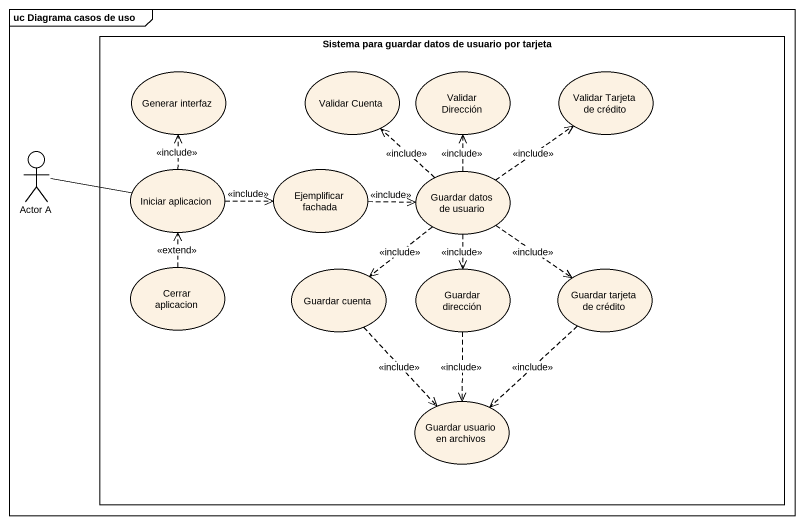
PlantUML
@startuml
mainframe uc Diagrama casos de uso
rectangle "Sistema para guardar datos de usuario por tarjeta" as Sistema_para_guardar_datos {
  usecase "Generar interfaz" as Generar_interfaz
  usecase "Validar Cuenta" as Validar_Cuenta
  usecase "Validar Dirección" as Validar_Dirección
  usecase "Validar Tarjeta de crédito" as Validar_Tarjeta_de_crédito
  usecase "Iniciar aplicacion" as Iniciar_aplicacion
  usecase "Ejemplificar fachada" as Ejemplificar_fachada
  usecase "Guardar datos de usuario" as Guardar_datos_de_usuario
  usecase "Cerrar aplicacion" as Cerrar_aplicacion
  usecase "Guardar cuenta" as Guardar_cuenta
  usecase "Guardar dirección" as Guardar_dirección
  usecase "Guardar tarjeta de crédito" as Guardar_tarjeta_de_crédito
  usecase "Guardar usuario en archivos" as Guardar_usuario_en_archivos
}
actor "Actor A" as Actor_A
Actor_A -right- Iniciar_aplicacion
Iniciar_aplicacion .up.> Generar_interfaz : <<include>>
Iniciar_aplicacion .right.> Ejemplificar_fachada : <<include>>
Ejemplificar_fachada .right.> Guardar_datos_de_usuario : <<include>>
Guardar_datos_de_usuario .up.> Validar_Cuenta : <<include>>
Guardar_datos_de_usuario .up.> Validar_Dirección : <<include>>
Guardar_datos_de_usuario .up.> Validar_Tarjeta_de_crédito : <<include>>
Guardar_datos_de_usuario ..> Guardar_cuenta : <<include>>
Guardar_datos_de_usuario ..> Guardar_dirección : <<include>>
Guardar_datos_de_usuario ..> Guardar_tarjeta_de_crédito : <<include>>
Cerrar_aplicacion .up.> Iniciar_aplicacion : <<extend>>
Guardar_cuenta ..> Guardar_usuario_en_archivos : <<include>>
Guardar_dirección ..> Guardar_usuario_en_archivos : <<include>>
Guardar_tarjeta_de_crédito ..> Guardar_usuario_en_archivos : <<include>>
@enduml
